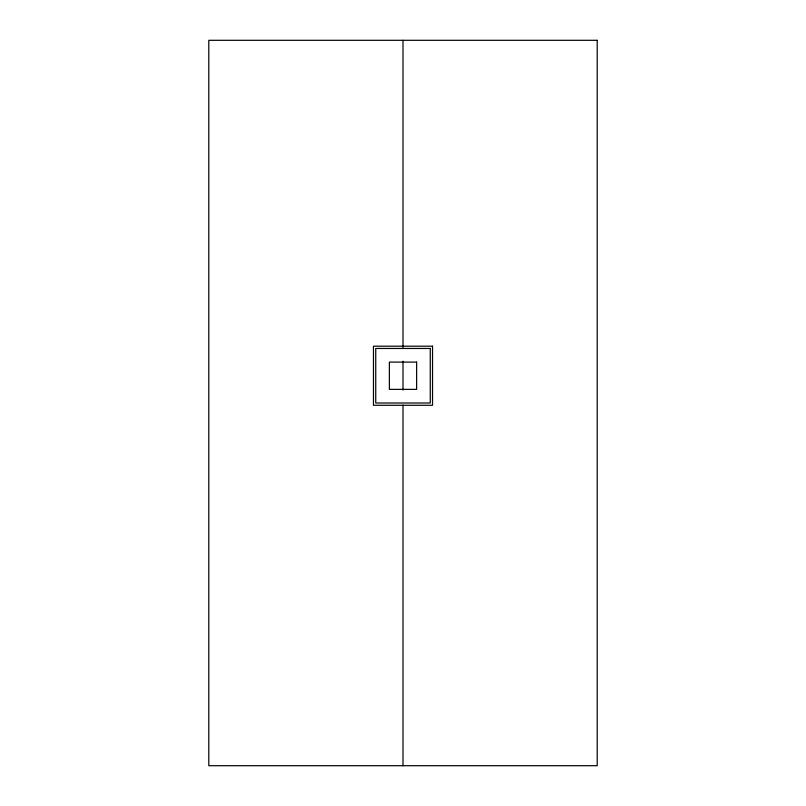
<?xml version="1.0" encoding="UTF-8"?>
<svg xmlns="http://www.w3.org/2000/svg" width="806" height="806" viewBox="0 0 806 806"><rect width="100%" height="100%" fill="white"/><g stroke="black" fill="none" stroke-linecap="round" stroke-linejoin="round"><path stroke-width="1.21" d="M403 40.3L403 347.426M403 361.219L403 390.064M403 405.106L403 765.7M597.206 40.3L208.794 40.3L208.794 765.7L597.206 765.7L597.206 40.3M432.54 346.197L373.46 346.197L373.46 405.277L432.54 405.277L432.54 346.197M430.263 348.464L375.737 348.464L375.737 403L430.263 403L430.263 348.464M416.631 362.096L389.369 362.096L389.369 389.369L416.631 389.369L416.631 362.096"/></g></svg>
